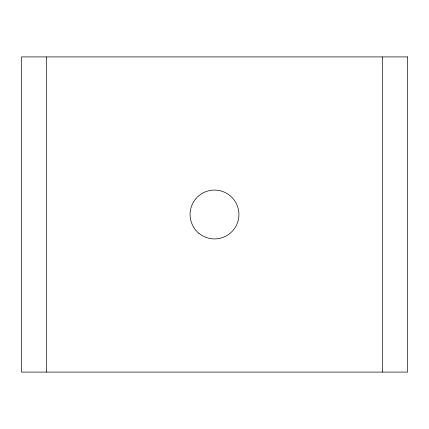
<?xml version="1.0" encoding="UTF-8"?>
<svg xmlns="http://www.w3.org/2000/svg" width="429" height="429" viewBox="0 0 429 429"><rect width="100%" height="100%" fill="white"/><g stroke="black" fill="none" stroke-linecap="round" stroke-linejoin="round"><path stroke-width="0.64" d="M382.561 56.907L382.561 372.093M46.439 56.907L46.439 372.093M407.55 56.907L21.45 56.907L21.45 372.093L407.55 372.093L407.55 56.907M198.836 233.242A24.426 24.426 0 0 0 238.562 218.693A24.426 24.426 0 0 0 206.102 191.565A24.426 24.426 0 0 0 198.836 233.242"/></g></svg>
